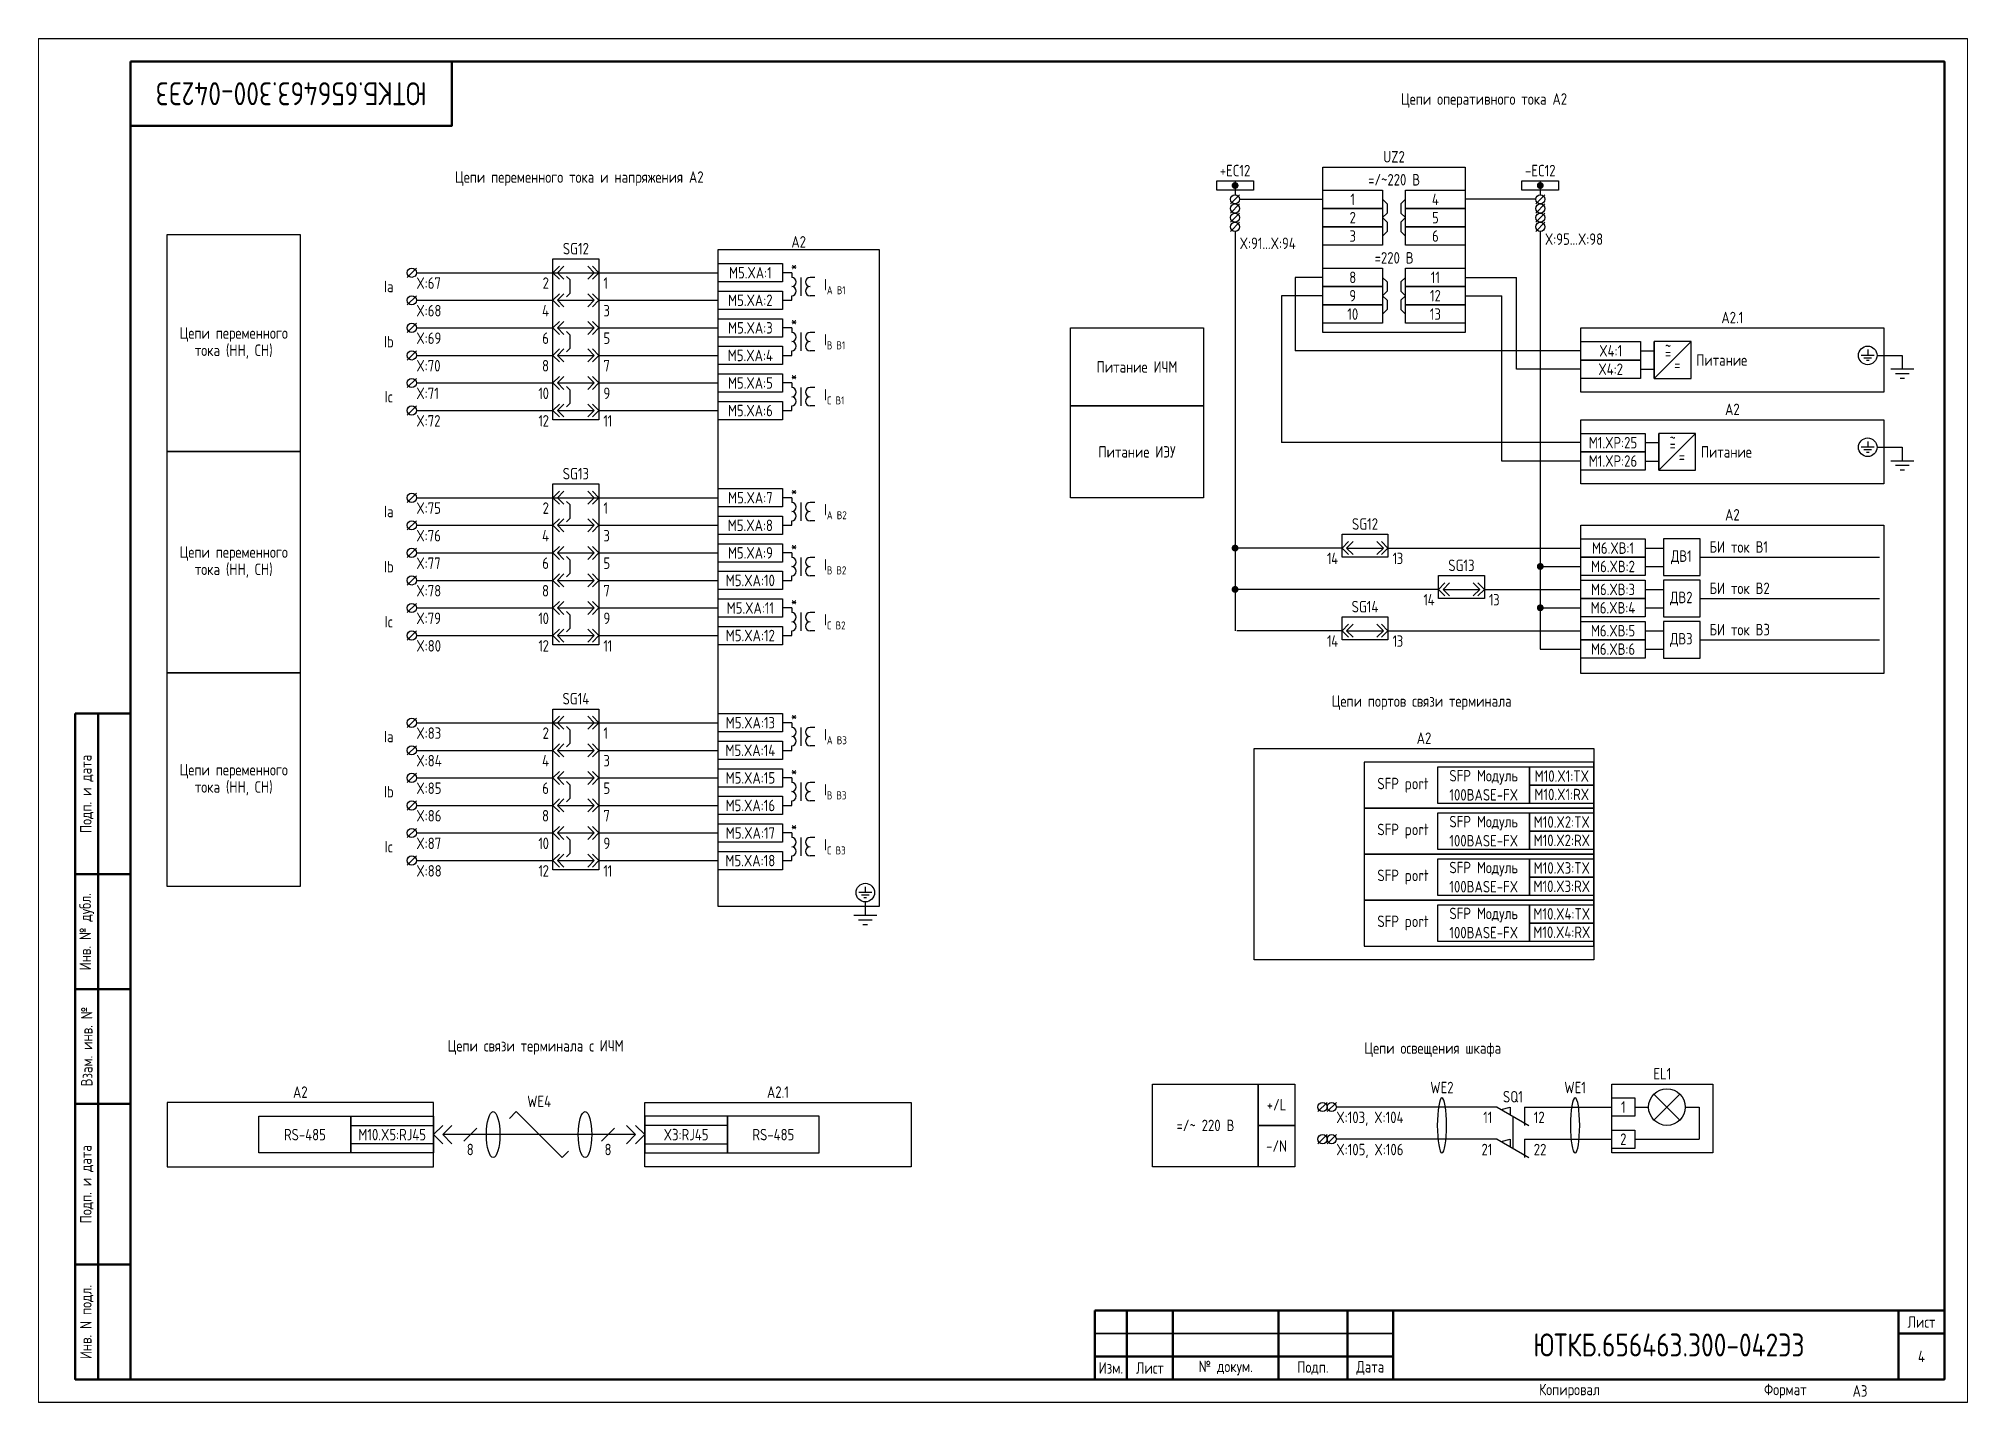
# Paper-space layout 'Лист4' of a CAD drawing. Header units: millimetres, sheet in inches. Extents: x 101.3 to 124.9, y 96.7 to 113.3.
# The model-space entities are those that its viewports show. They can reach past a viewport. Long polylines and large blocks are cut down to what shows.
import ezdxf

# ---------------------------------------------------------------- set-up
doc = ezdxf.new("R2010")
doc.units = ezdxf.units.MM
doc.styles.add('Gost_type_A', font='GOST_A.TTF')

# ---------------------------------------------------------------- blocks, each defined once
blk = doc.blocks.new('Формат_А3')
blk.add_lwpolyline([(-420, 297), (0, 297), (0, 0), (-420, 0)], close=True)
at = {"lineweight": 50}
blk.add_lwpolyline([(-400, 292), (-5, 292), (-5, 5), (-400, 5)], close=True, dxfattribs=at)
blk = doc.blocks.new('Штамп угловой верхний')
at = {"lineweight": 50}
blk.add_lwpolyline([(0, 0), (70, 0), (70, -14), (0, -14)], close=True, dxfattribs=at)
blk = doc.blocks.new('Штамп левый нижний')
at = {"lineweight": 50}
for points in [[(-12, 145), (-7, 145), (-7, 110), (-12, 110)], [(-7, 145), (0, 145), (0, 110), (-7, 110)], [(-12, 110), (-7, 110), (-7, 85), (-12, 85)], [(-7, 110), (0, 110), (0, 85), (-7, 85)], [(-12, 85), (-7, 85), (-7, 60), (-12, 60)], [(-7, 85), (0, 85), (0, 60), (-7, 60)], [(-12, 60), (-7, 60), (-7, 25), (-12, 25)], [(-7, 60), (0, 60), (0, 25), (-7, 25)], [(-12, 25), (-7, 25), (-7, 0), (-12, 0)], [(-7, 25), (0, 25), (0, 0), (-7, 0)]]:
    blk.add_lwpolyline(points, close=True, dxfattribs=at)
at = {"char_height": 2.5, "attachment_point": 5, "rotation": 90, "style": 'Gost_type_A'}
for s, insert, width in [('Подп. и дата', (-9.5, 127.5), 35), ('Инв. № дубл.', (-9.5, 97.5), 25), ('Взам. инв. №', (-9.5, 72.5), 25), ('Подп. и дата', (-9.5, 42.5), 35), ('Инв. N подл.', (-9.5, 12.5), 25)]:
    blk.add_mtext(s, dxfattribs=dict(at, insert=insert, width=width))
blk = doc.blocks.new('Штамп малый нижний')
at = {"lineweight": 50}
for points in [[(-185, 15), (-178, 15), (-178, 5), (-185, 5)], [(-178, 15), (-168, 15), (-168, 5), (-178, 5)], [(-168, 15), (-145, 15), (-145, 5), (-168, 5)], [(-145, 15), (-130, 15), (-130, 5), (-145, 5)], [(-130, 15), (-120, 15), (-120, 5), (-130, 5)], [(-120, 15), (-10, 15), (-10, 0), (-120, 0)], [(-10, 15), (0, 15), (0, 10), (-10, 10)], [(-10, 10), (0, 10), (0, 0), (-10, 0)], [(-185, 5), (-178, 5), (-178, 0), (-185, 0)], [(-178, 5), (-168, 5), (-168, 0), (-178, 0)], [(-168, 5), (-145, 5), (-145, 0), (-168, 0)], [(-145, 5), (-130, 5), (-130, 0), (-145, 0)], [(-130, 5), (-120, 5), (-120, 0), (-130, 0)]]:
    blk.add_lwpolyline(points, close=True, dxfattribs=at)
for points in [[(-185, 15), (-178, 15), (-178, 10), (-185, 10)], [(-178, 15), (-168, 15), (-168, 10), (-178, 10)], [(-168, 15), (-145, 15), (-145, 10), (-168, 10)], [(-145, 15), (-130, 15), (-130, 10), (-145, 10)], [(-130, 15), (-120, 15), (-120, 10), (-130, 10)], [(-185, 10), (-178, 10), (-178, 5), (-185, 5)], [(-178, 10), (-168, 10), (-168, 5), (-178, 5)], [(-168, 10), (-145, 10), (-145, 5), (-168, 5)], [(-145, 10), (-130, 10), (-130, 5), (-145, 5)], [(-130, 10), (-120, 10), (-120, 5), (-130, 5)]]:
    blk.add_lwpolyline(points, close=True)
at = {"char_height": 2.5, "style": 'Gost_type_A'}
for s, insert, width, attachment_point in [('Лист', (-5, 12.5), 10, 5), ('Изм.', (-181.5, 2.5), 7, 5), ('Лист', (-173, 2.5), 10, 5), ('№ докум.', (-156.5, 2.5), 23, 5), ('Подп.', (-137.5, 2.5), 15, 5), ('Дата', (-125, 2.5), 10, 5), ('Копировал', (-75, -2.53), 13.1202, 6), ('Формат', (-30, -2.53), 13.1202, 6)]:
    blk.add_mtext(s, dxfattribs=dict(at, insert=insert, width=width, attachment_point=attachment_point))
blk = doc.blocks.new('БИ_разъем')
for p, q in [((0, 0), (1.41, 1.41)), ((0, 0), (1.41, 1.41)), ((0, 0), (1.41, -1.41)), ((0, 0), (1.41, -1.41)), ((1, 0), (2.41, 1.41)), ((1, 0), (2.41, -1.41)), ((1, 0), (9, 0)), ((9, 0), (7.59, 1.41)), ((9, 0), (7.59, -1.41)), ((10, 0), (8.59, 1.41)), ((10, 0), (8.59, 1.41)), ((10, 0), (8.59, -1.41)), ((10, 0), (8.59, -1.41))]:
    blk.add_line(p, q)
blk = doc.blocks.new('БИ_перемычка')
for p, q in [((2.97, -0.79), (3.67, -1.5)), ((3.67, -1.5), (3.67, -4.5)), ((2.97, -5.21), (3.67, -4.5))]:
    blk.add_line(p, q)
blk = doc.blocks.new('POINT')
at = {"const_width": 0.75}
blk.add_lwpolyline([(-0.375, 0, 1), (0.375, 0, 1)], format="xyb", close=True, dxfattribs=at)
blk = doc.blocks.new('Шинка')
blk.add_lwpolyline([(-4, 1), (4, 1), (4, -1), (-4, -1)], close=True)
blk.add_blockref('POINT', (0, 0))

msp = doc.modelspace()

# ---------------------------------------------------------------- linework, layer by layer
for p, q in [((1520.54, 266), (1520.54, 263)), ((1520.54, 265), (1520.54, 263.01)), ((1587, 266), (1587, 263)), ((1587, 265), (1587, 263.01)), ((1521.54, 263), (1519.54, 261)), ((1521.54, 261), (1519.54, 259)), ((1520.54, 261.01), (1520.54, 261)), ((1521.55, 262), (1539.66, 262)), ((1585.99, 262), (1570.66, 262)), ((1588, 263), (1586, 261)), ((1588, 261), (1586, 259)), ((1587, 261.01), (1587, 261)), ((1521.54, 259), (1519.54, 257)), ((1521.54, 257), (1519.54, 255)), ((1520.54, 257), (1520.54, 256.99)), ((1588, 259), (1586, 257)), ((1588, 257), (1586, 255)), ((1587, 257), (1587, 256.99)), ((1520.54, 254.99), (1520.54, 168.04)), ((1587, 254.99), (1587, 164.04)), ((1342.27, 247), (1340.27, 245)), ((1342.27, 246), (1382, 246)), ((1382.01, 246), (1408, 246)), ((1424, 246), (1422, 246)), ((1539.66, 245), (1533.66, 245)), ((1533.66, 245), (1533.66, 229)), ((1570.66, 245), (1581.83, 245)), ((1581.83, 225), (1581.83, 245)), ((1342.27, 241), (1340.27, 239)), ((1342.28, 240), (1372, 240)), ((1382.01, 240), (1408, 240)), ((1422, 240), (1424, 240)), ((1530.66, 241), (1530.66, 209)), ((1539.66, 241), (1530.66, 241)), ((1570.66, 241), (1578.66, 241)), ((1578.66, 205), (1578.66, 241)), ((1342.27, 235), (1340.27, 233)), ((1342.28, 234), (1372, 234)), ((1382.01, 234), (1408, 234)), ((1424, 234), (1422, 234)), ((1611.83, 223), (1611.83, 231)), ((1611.83, 223), (1619.83, 231)), ((1342.27, 229), (1340.27, 227)), ((1342.28, 228), (1372, 228)), ((1382.01, 228), (1408, 228)), ((1422, 228), (1424, 228)), ((1595.83, 229), (1533.66, 229)), ((1660.32, 228), (1665.83, 228)), ((1342.27, 223), (1340.27, 221)), ((1595.83, 225), (1581.83, 225)), ((1342.28, 222), (1372, 222)), ((1382.01, 222), (1408, 222)), ((1424, 222), (1422, 222)), ((1342.27, 217), (1340.27, 215)), ((1342.28, 216), (1372, 216)), ((1382.01, 216), (1408, 216)), ((1422, 216), (1424, 216)), ((1612.83, 203), (1612.83, 211)), ((1612.83, 203), (1620.83, 211)), ((1595.83, 209), (1530.66, 209)), ((1660.32, 208), (1665.83, 208)), ((1595.83, 205), (1578.66, 205)), ((1342.27, 198), (1340.27, 196)), ((1342.27, 197), (1382, 197)), ((1382.01, 197), (1408, 197)), ((1424, 197), (1422, 197)), ((1342.27, 192), (1340.27, 190)), ((1342.28, 191), (1372, 191)), ((1382.01, 191), (1408, 191)), ((1422, 191), (1424, 191)), ((1342.27, 186), (1340.27, 184)), ((1342.28, 185), (1372, 185)), ((1382.01, 185), (1408, 185)), ((1424, 185), (1422, 185)), ((1543.83, 186.04), (1520.54, 186.04)), ((1553.83, 186.04), (1595.83, 186.04)), ((1609.83, 186.04), (1613.83, 186.04)), ((1587, 182.04), (1595.83, 182.04)), ((1609.83, 182.04), (1613.83, 182.04)), ((1621.83, 184.04), (1660.83, 184.04)), ((1342.27, 180), (1340.27, 178)), ((1342.28, 179), (1372, 179)), ((1382.01, 179), (1408, 179)), ((1422, 179), (1424, 179)), ((1564.83, 177.04), (1520.92, 177.04)), ((1574.83, 177.04), (1595.83, 177.04)), ((1609.83, 177.04), (1613.83, 177.04)), ((1342.27, 174), (1340.27, 172)), ((1342.28, 173), (1372, 173)), ((1382.01, 173), (1408, 173)), ((1424, 173), (1422, 173)), ((1587, 173.04), (1595.83, 173.04)), ((1609.83, 173.04), (1613.83, 173.04)), ((1621.83, 175.04), (1660.83, 175.04)), ((1342.27, 168), (1340.27, 166)), ((1543.83, 168.04), (1520.92, 168.04)), ((1553.83, 168.04), (1595.83, 168.04)), ((1609.83, 168.04), (1613.83, 168.04)), ((1342.28, 167), (1372, 167)), ((1382.01, 167), (1408, 167)), ((1422, 167), (1424, 167)), ((1587, 164.04), (1595.83, 164.04)), ((1609.83, 164.04), (1613.83, 164.04)), ((1621.83, 166.04), (1660.83, 166.04)), ((1342.27, 149), (1340.27, 147)), ((1342.27, 148), (1382, 148)), ((1382.01, 148), (1408, 148)), ((1424, 148), (1422, 148)), ((1342.27, 143), (1340.27, 141)), ((1342.28, 142), (1372, 142)), ((1382.01, 142), (1408, 142)), ((1422, 142), (1424, 142)), ((1342.27, 137), (1340.27, 135)), ((1342.28, 136), (1372, 136)), ((1382.01, 136), (1408, 136)), ((1424, 136), (1422, 136)), ((1342.27, 131), (1340.27, 129)), ((1342.28, 130), (1372, 130)), ((1382.01, 130), (1408, 130)), ((1422, 130), (1424, 130)), ((1342.27, 125), (1340.27, 123)), ((1342.28, 124), (1372, 124)), ((1382.01, 124), (1408, 124)), ((1424, 124), (1422, 124)), ((1342.27, 119), (1340.27, 117)), ((1342.28, 118), (1372, 118)), ((1382.01, 118), (1408, 118)), ((1422, 118), (1424, 118)), ((1362.53, 61.85), (1364, 63.32)), ((1364, 63.32), (1374, 53.32)), ((1540.59, 65.32), (1538.59, 63.32)), ((1542.59, 65.32), (1540.59, 63.32)), ((1577.58, 64.32), (1542.59, 64.32)), ((1577.58, 64.32), (1584.5, 60.32)), ((1578.45, 63.82), (1580.45, 64.32)), ((1580.45, 64.32), (1580.45, 62.66)), ((1583.58, 64.32), (1583.58, 60.32)), ((1583.58, 64.32), (1602.58, 64.32)), ((1607.58, 64.32), (1610.58, 64.32)), ((1611.75, 67.15), (1617.41, 61.49)), ((1617.41, 67.15), (1611.75, 61.49)), ((1618.58, 64.32), (1621.58, 64.32)), ((1621.58, 64.32), (1621.58, 57.32)), ((1346, 58.32), (1348, 60.32)), ((1346, 58.32), (1348, 60.32)), ((1348, 58.32), (1350, 60.32)), ((1348, 58.32), (1350, 60.32)), ((1355.41, 59.73), (1352.59, 56.9)), ((1385.41, 59.73), (1382.59, 56.9)), ((1390, 58.32), (1388, 60.32)), ((1390, 58.32), (1388, 60.32)), ((1392, 58.32), (1390, 60.32)), ((1392, 58.32), (1390, 60.32)), ((1346, 58.32), (1348, 56.32)), ((1346, 58.32), (1348, 56.32)), ((1390, 58.32), (1348, 58.32)), ((1348, 58.32), (1350, 56.32)), ((1348, 58.32), (1350, 56.32)), ((1374, 53.32), (1375.41, 54.73)), ((1390, 58.32), (1388, 56.32)), ((1390, 58.32), (1388, 56.32)), ((1392, 58.32), (1390, 56.32)), ((1392, 58.32), (1390, 56.32)), ((1540.59, 58.32), (1538.59, 56.32)), ((1542.59, 58.32), (1540.59, 56.32)), ((1577.58, 57.32), (1542.59, 57.32)), ((1577.58, 57.32), (1584.5, 53.32)), ((1578.45, 56.82), (1580.45, 57.32)), ((1580.45, 57.32), (1580.45, 55.66)), ((1583.58, 57.32), (1583.58, 53.32)), ((1583.58, 57.32), (1602.58, 57.32)), ((1607.58, 57.32), (1621.58, 57.32))]:
    msp.add_line(p, q)
at = {"ltscale": 4}
for p, q in [((1424, 246), (1424, 245)), ((1424, 245.5), (1424, 245)), ((1426, 245), (1426, 241)), ((1426, 245), (1426, 241)), ((1429, 245), (1428, 245)), ((1429, 245), (1428, 245)), ((1424, 240), (1424, 241)), ((1429, 241), (1428, 241)), ((1429, 241), (1428, 241)), ((1424, 234), (1424, 233)), ((1424, 233.5), (1424, 233)), ((1426, 233), (1426, 229)), ((1426, 233), (1426, 229)), ((1429, 233), (1428, 233)), ((1429, 233), (1428, 233)), ((1424, 228), (1424, 229)), ((1429, 229), (1428, 229)), ((1429, 229), (1428, 229)), ((1608.83, 229), (1611.83, 229)), ((1608.83, 225), (1611.83, 225)), ((1424, 222), (1424, 221)), ((1424, 221.5), (1424, 221)), ((1426, 221), (1426, 217)), ((1426, 221), (1426, 217)), ((1429, 221), (1428, 221)), ((1429, 221), (1428, 221)), ((1424, 216), (1424, 217)), ((1429, 217), (1428, 217)), ((1429, 217), (1428, 217)), ((1609.83, 209), (1612.83, 209)), ((1609.83, 205), (1612.83, 205)), ((1424, 197), (1424, 196)), ((1424, 196.5), (1424, 196)), ((1426, 196), (1426, 192)), ((1426, 196), (1426, 192)), ((1429, 196), (1428, 196)), ((1429, 196), (1428, 196)), ((1424, 191), (1424, 192)), ((1429, 192), (1428, 192)), ((1429, 192), (1428, 192)), ((1424, 185), (1424, 184)), ((1424, 184.5), (1424, 184)), ((1426, 184), (1426, 180)), ((1426, 184), (1426, 180)), ((1429, 184), (1428, 184)), ((1429, 184), (1428, 184)), ((1424, 179), (1424, 180)), ((1429, 180), (1428, 180)), ((1429, 180), (1428, 180)), ((1424, 173), (1424, 172)), ((1424, 172.5), (1424, 172)), ((1424, 167), (1424, 168)), ((1426, 172), (1426, 168)), ((1426, 172), (1426, 168)), ((1429, 172), (1428, 172)), ((1429, 172), (1428, 172)), ((1429, 168), (1428, 168)), ((1429, 168), (1428, 168)), ((1424, 148), (1424, 147)), ((1424, 147.5), (1424, 147)), ((1426, 147), (1426, 143)), ((1426, 147), (1426, 143)), ((1429, 147), (1428, 147)), ((1429, 147), (1428, 147)), ((1424, 142), (1424, 143)), ((1429, 143), (1428, 143)), ((1429, 143), (1428, 143)), ((1424, 136), (1424, 135)), ((1424, 135.5), (1424, 135)), ((1426, 135), (1426, 131)), ((1426, 135), (1426, 131)), ((1429, 135), (1428, 135)), ((1429, 135), (1428, 135)), ((1424, 130), (1424, 131)), ((1429, 131), (1428, 131)), ((1429, 131), (1428, 131)), ((1424, 124), (1424, 123)), ((1424, 123.5), (1424, 123)), ((1426, 123), (1426, 119)), ((1426, 123), (1426, 119)), ((1429, 123), (1428, 123)), ((1429, 123), (1428, 123)), ((1424, 118), (1424, 119)), ((1429, 119), (1428, 119)), ((1429, 119), (1428, 119))]:
    msp.add_line(p, q, dxfattribs=at)
at = {"ltscale": 4.32}
for p, q in [((1659.72, 228), (1656.87, 228)), ((1659.15, 227.43), (1657.44, 227.43)), ((1658.58, 226.86), (1658.01, 226.86)), ((1658.3, 229.28), (1658.3, 228)), ((1665.83, 228), (1665.83, 225)), ((1668.33, 225), (1663.33, 225)), ((1667.33, 224), (1664.33, 224)), ((1666.33, 223), (1665.33, 223)), ((1659.72, 208), (1656.87, 208)), ((1659.15, 207.43), (1657.44, 207.43)), ((1658.58, 206.86), (1658.01, 206.86)), ((1658.3, 209.28), (1658.3, 208)), ((1665.83, 208), (1665.83, 205)), ((1668.33, 205), (1663.33, 205)), ((1667.33, 204), (1664.33, 204)), ((1666.33, 203), (1665.33, 203)), ((1441.44, 111.02), (1438.59, 111.02)), ((1440.87, 110.45), (1439.16, 110.45)), ((1440.3, 109.88), (1439.73, 109.88)), ((1440.02, 112.3), (1440.02, 111.02)), ((1442.52, 106), (1437.52, 106)), ((1441.52, 105), (1438.52, 105)), ((1440.02, 109), (1440.02, 106)), ((1440.52, 104), (1439.52, 104))]:
    msp.add_line(p, q, dxfattribs=at)
at = {"ltscale": 0.5}
msp.add_line((1581.04, 62.32), (1581.04, 55.32), dxfattribs=at)
for points in [[(1539.66, 269), (1570.66, 269), (1570.66, 233), (1539.66, 233)], [(1539.66, 264), (1552.66, 264), (1552.66, 260), (1539.66, 260)], [(1557.66, 264), (1570.66, 264), (1570.66, 260), (1557.66, 260)], [(1539.66, 260), (1552.66, 260), (1552.66, 256), (1539.66, 256)], [(1557.66, 260), (1570.66, 260), (1570.66, 256), (1557.66, 256)], [(1317, 207.1), (1288, 207.1), (1288, 254.32), (1317, 254.32)], [(1539.66, 256), (1552.66, 256), (1552.66, 252), (1539.66, 252)], [(1557.66, 256), (1570.66, 256), (1570.66, 252), (1557.66, 252)], [(1372, 249), (1382, 249), (1382, 214), (1372, 214)], [(1408, 248), (1422, 248), (1422, 244), (1408, 244)], [(1408.02, 251.04), (1443.02, 251.04), (1443.02, 108), (1408.02, 108)], [(1539.66, 247), (1552.66, 247), (1552.66, 243), (1539.66, 243)], [(1557.66, 247), (1570.66, 247), (1570.66, 243), (1557.66, 243)], [(1408, 242), (1422, 242), (1422, 238), (1408, 238)], [(1539.66, 243), (1552.66, 243), (1552.66, 239), (1539.66, 239)], [(1557.66, 243), (1570.66, 243), (1570.66, 239), (1557.66, 239)], [(1408, 236), (1422, 236), (1422, 232), (1408, 232)], [(1539.66, 239), (1552.66, 239), (1552.66, 235), (1539.66, 235)], [(1557.66, 239), (1570.66, 239), (1570.66, 235), (1557.66, 235)], [(1513.68, 217), (1484.7, 217), (1484.7, 234), (1513.68, 234)], [(1595.83, 234), (1661.83, 234), (1661.83, 220), (1595.83, 220)], [(1595.83, 231), (1608.83, 231), (1608.83, 227), (1595.83, 227)], [(1408, 230), (1422, 230), (1422, 226), (1408, 226)], [(1595.83, 227), (1608.83, 227), (1608.83, 223), (1595.83, 223)], [(1408, 224), (1422, 224), (1422, 220), (1408, 220)], [(1408, 218), (1422, 218), (1422, 214), (1408, 214)], [(1513.69, 197), (1484.7, 197), (1484.7, 217), (1513.69, 217)], [(1595.83, 214), (1661.83, 214), (1661.83, 200), (1595.83, 200)], [(1595.83, 211), (1609.83, 211), (1609.83, 207), (1595.83, 207)], [(1317, 158.91), (1288, 158.91), (1288, 207.1), (1317, 207.1)], [(1595.83, 207), (1609.83, 207), (1609.83, 203), (1595.83, 203)], [(1372, 200), (1382, 200), (1382, 165), (1372, 165)], [(1408, 199), (1422, 199), (1422, 195), (1408, 195)], [(1408, 193), (1422, 193), (1422, 189), (1408, 189)], [(1595.83, 191.04), (1661.83, 191.04), (1661.83, 158.7), (1595.83, 158.7)], [(1408, 187), (1422, 187), (1422, 183), (1408, 183)], [(1595.83, 188.04), (1609.83, 188.04), (1609.83, 184.04), (1595.83, 184.04)], [(1408, 181), (1422, 181), (1422, 177), (1408, 177)], [(1595.83, 184.04), (1609.83, 184.04), (1609.83, 180.04), (1595.83, 180.04)], [(1595.83, 179.04), (1609.83, 179.04), (1609.83, 175.04), (1595.83, 175.04)], [(1408, 175), (1422, 175), (1422, 171), (1408, 171)], [(1595.83, 175.04), (1609.83, 175.04), (1609.83, 171.04), (1595.83, 171.04)], [(1408, 169), (1422, 169), (1422, 165), (1408, 165)], [(1595.83, 170.04), (1609.83, 170.04), (1609.83, 166.04), (1595.83, 166.04)], [(1595.83, 166.04), (1609.83, 166.04), (1609.83, 162.04), (1595.83, 162.04)], [(1317, 112.32), (1288, 112.32), (1288, 158.91), (1317, 158.91)], [(1372, 151), (1382, 151), (1382, 116), (1372, 116)], [(1408, 150), (1422, 150), (1422, 146), (1408, 146)], [(1408, 144), (1422, 144), (1422, 140), (1408, 140)], [(1524.68, 142.39), (1598.68, 142.39), (1598.68, 96.39), (1524.68, 96.39)], [(1548.68, 129.39), (1598.68, 129.39), (1598.68, 139.39), (1548.68, 139.39)], [(1408, 138), (1422, 138), (1422, 134), (1408, 134)], [(1564.68, 138.39), (1584.68, 138.39), (1584.68, 130.39), (1564.68, 130.39)], [(1584.68, 138.39), (1598.68, 138.39), (1598.68, 134.39), (1584.68, 134.39)], [(1408, 132), (1422, 132), (1422, 128), (1408, 128)], [(1584.68, 134.39), (1598.68, 134.39), (1598.68, 130.39), (1584.68, 130.39)], [(1408, 126), (1422, 126), (1422, 122), (1408, 122)], [(1548.68, 119.39), (1598.68, 119.39), (1598.68, 129.39), (1548.68, 129.39)], [(1564.68, 128.39), (1584.68, 128.39), (1584.68, 120.39), (1564.68, 120.39)], [(1584.68, 128.39), (1598.68, 128.39), (1598.68, 124.39), (1584.68, 124.39)], [(1584.68, 124.39), (1598.68, 124.39), (1598.68, 120.39), (1584.68, 120.39)], [(1408, 120), (1422, 120), (1422, 116), (1408, 116)], [(1548.68, 109.39), (1598.68, 109.39), (1598.68, 119.39), (1548.68, 119.39)], [(1564.68, 118.39), (1584.68, 118.39), (1584.68, 110.39), (1564.68, 110.39)], [(1584.68, 118.39), (1598.68, 118.39), (1598.68, 114.39), (1584.68, 114.39)], [(1584.68, 114.39), (1598.68, 114.39), (1598.68, 110.39), (1584.68, 110.39)], [(1548.68, 99.39), (1598.68, 99.39), (1598.68, 109.39), (1548.68, 109.39)], [(1564.68, 108.39), (1584.68, 108.39), (1584.68, 100.39), (1564.68, 100.39)], [(1584.68, 108.39), (1598.68, 108.39), (1598.68, 104.39), (1584.68, 104.39)], [(1584.68, 104.39), (1598.68, 104.39), (1598.68, 100.39), (1584.68, 100.39)], [(1525.58, 51.32), (1502.58, 51.32), (1502.58, 69.32), (1525.58, 69.32)], [(1533.58, 60.32), (1525.58, 60.32), (1525.58, 69.32), (1533.58, 69.32)], [(1602.58, 69.32), (1624.58, 69.32), (1624.58, 54.32), (1602.58, 54.32)], [(1288, 51.32), (1346, 51.32), (1346, 65.32), (1288, 65.32)], [(1450, 51.32), (1392, 51.32), (1392, 65.32), (1450, 65.32)], [(1602.58, 66.32), (1607.58, 66.32), (1607.58, 62.32), (1602.58, 62.32)], [(1308, 62.32), (1328, 62.32), (1328, 54.32), (1308, 54.32)], [(1328, 62.32), (1346, 62.32), (1346, 54.32), (1328, 54.32)], [(1328, 60.32), (1346, 60.32), (1346, 56.32), (1328, 56.32)], [(1410, 62.32), (1392, 62.32), (1392, 54.32), (1410, 54.32)], [(1410, 60.32), (1392, 60.32), (1392, 56.32), (1410, 56.32)], [(1430, 62.32), (1410, 62.32), (1410, 54.32), (1430, 54.32)], [(1533.58, 51.32), (1525.58, 51.32), (1525.58, 60.32), (1533.58, 60.32)], [(1602.58, 59.32), (1607.58, 59.32), (1607.58, 55.32), (1602.58, 55.32)]]:
    msp.add_lwpolyline(points, close=True)
for points in [[(1552.66, 262), (1553.66, 261), (1553.66, 259), (1552.66, 258)], [(1557.66, 262), (1556.66, 261), (1556.66, 259), (1557.66, 258)], [(1552.66, 258), (1553.66, 257), (1553.66, 255), (1552.66, 254)], [(1557.66, 258), (1556.66, 257), (1556.66, 255), (1557.66, 254)], [(1552.66, 245), (1553.66, 244), (1553.66, 242), (1552.66, 241)], [(1557.66, 245), (1556.66, 244), (1556.66, 242), (1557.66, 241)], [(1552.66, 241), (1553.66, 240), (1553.66, 238), (1552.66, 237)], [(1557.66, 241), (1556.66, 240), (1556.66, 238), (1557.66, 237)]]:
    msp.add_lwpolyline(points)
at = {"ltscale": 4}
for points in [[(1611.83, 223), (1619.83, 223), (1619.83, 231), (1611.83, 231)], [(1612.83, 203), (1620.83, 203), (1620.83, 211), (1612.83, 211)], [(1613.83, 180.04), (1621.83, 180.04), (1621.83, 188.04), (1613.83, 188.04)], [(1613.83, 171.04), (1621.83, 171.04), (1621.83, 179.04), (1613.83, 179.04)], [(1613.83, 162.04), (1621.83, 162.04), (1621.83, 170.04), (1613.83, 170.04)]]:
    msp.add_lwpolyline(points, close=True, dxfattribs=at)
at = {"lineweight": 25}
for points in [[(1543.83, 189.04), (1553.83, 189.04), (1553.83, 184.04), (1543.83, 184.04)], [(1564.83, 180.04), (1574.83, 180.04), (1574.83, 175.04), (1564.83, 175.04)], [(1543.83, 171.04), (1553.83, 171.04), (1553.83, 166.04), (1543.83, 166.04)]]:
    msp.add_lwpolyline(points, close=True, dxfattribs=at)
for centre, radius in [((1520.54, 262), 1), ((1520.54, 260), 1), ((1587, 262), 1), ((1587, 260), 1), ((1520.54, 258), 1), ((1520.54, 256), 1), ((1587, 258), 1), ((1587, 256), 1), ((1341.27, 246), 1), ((1341.27, 240), 1), ((1341.27, 234), 1), ((1341.27, 228), 1), ((1658.3, 228), 2.02), ((1341.27, 222), 1), ((1341.27, 216), 1), ((1658.3, 208), 2.02), ((1341.27, 197), 1), ((1341.27, 191), 1), ((1341.27, 185), 1), ((1341.27, 179), 1), ((1341.27, 173), 1), ((1341.27, 167), 1), ((1341.27, 148), 1), ((1341.27, 142), 1), ((1341.27, 136), 1), ((1341.27, 130), 1), ((1341.27, 124), 1), ((1341.27, 118), 1), ((1440.02, 111.02), 2.02), ((1614.58, 64.32), 4), ((1539.59, 64.32), 1), ((1541.59, 64.32), 1), ((1539.59, 57.32), 1), ((1541.59, 57.32), 1)]:
    msp.add_circle(centre, radius)
at = {"ltscale": 4}
for centre, start, end in [((1424, 244), 270, 90), ((1424, 244), 270, 90), ((1428, 244), 90, 270), ((1428, 244), 90, 270), ((1424, 242), 270, 90), ((1424, 242), 270, 90), ((1428, 242), 90, 270), ((1428, 242), 90, 270), ((1424, 232), 270, 90), ((1424, 232), 270, 90), ((1424, 230), 270, 90), ((1424, 230), 270, 90), ((1428, 232), 90, 270), ((1428, 232), 90, 270), ((1428, 230), 90, 270), ((1428, 230), 90, 270), ((1424, 220), 270, 90), ((1424, 220), 270, 90), ((1424, 218), 270, 90), ((1424, 218), 270, 90), ((1428, 220), 90, 270), ((1428, 220), 90, 270), ((1428, 218), 90, 270), ((1428, 218), 90, 270), ((1424, 195), 270, 90), ((1424, 195), 270, 90), ((1424, 193), 270, 90), ((1424, 193), 270, 90), ((1428, 195), 90, 270), ((1428, 195), 90, 270), ((1428, 193), 90, 270), ((1428, 193), 90, 270), ((1424, 183), 270, 90), ((1424, 183), 270, 90), ((1424, 181), 270, 90), ((1424, 181), 270, 90), ((1428, 183), 90, 270), ((1428, 183), 90, 270), ((1428, 181), 90, 270), ((1428, 181), 90, 270), ((1424, 171), 270, 90), ((1424, 171), 270, 90), ((1424, 169), 270, 90), ((1424, 169), 270, 90), ((1428, 171), 90, 270), ((1428, 171), 90, 270), ((1428, 169), 90, 270), ((1428, 169), 90, 270), ((1424, 146), 270, 90), ((1424, 146), 270, 90), ((1428, 146), 90, 270), ((1428, 146), 90, 270), ((1424, 144), 270, 90), ((1424, 144), 270, 90), ((1428, 144), 90, 270), ((1428, 144), 90, 270), ((1424, 134), 270, 90), ((1424, 134), 270, 90), ((1428, 134), 90, 270), ((1428, 134), 90, 270), ((1424, 132), 270, 90), ((1424, 132), 270, 90), ((1428, 132), 90, 270), ((1428, 132), 90, 270), ((1424, 122), 270, 90), ((1424, 122), 270, 90), ((1428, 122), 90, 270), ((1428, 122), 90, 270), ((1424, 120), 270, 90), ((1424, 120), 270, 90), ((1428, 120), 90, 270), ((1428, 120), 90, 270)]:
    msp.add_arc(centre, 1, start, end, dxfattribs=at)
for centre in [(1359, 58.32), (1379, 58.32)]:
    msp.add_ellipse(centre, major_axis=(0, -5), ratio=0.293778)
at = {"extrusion": (0, 0, -1)}
for centre in [(1565.58, 60.32), (1594.58, 60.32)]:
    msp.add_ellipse(centre, major_axis=(0, -6), ratio=0.166667, dxfattribs=at)

# ---------------------------------------------------------------- block references
at = {"color": 1}
for name, p in [('Формат_А3', (1260, 0)), ('Формат_А3', (1680, 0)), ('Формат_А3', (2100, 0)), ('Штамп левый нижний', (1280, 5)), ('Штамп малый нижний', (1675, 5))]:
    msp.add_blockref(name, p, dxfattribs=at)
for name, p in [('Штамп угловой верхний', (1280, 292)), ('Шинка', (1520.54, 265)), ('Шинка', (1587, 265)), ('БИ_разъем', (1372, 246)), ('БИ_перемычка', (1372, 246)), ('БИ_разъем', (1372, 240)), ('БИ_разъем', (1372, 234)), ('БИ_перемычка', (1372, 234)), ('БИ_разъем', (1372, 228)), ('БИ_разъем', (1372, 222)), ('БИ_перемычка', (1372, 222)), ('БИ_разъем', (1372, 216)), ('БИ_разъем', (1372, 197)), ('БИ_перемычка', (1372, 197)), ('БИ_разъем', (1372, 191)), ('БИ_разъем', (1372, 185)), ('POINT', (1520.54, 186.04)), ('БИ_перемычка', (1372, 185)), ('POINT', (1587, 182.04)), ('БИ_разъем', (1372, 179)), ('POINT', (1520.54, 177.04)), ('БИ_разъем', (1372, 173)), ('БИ_перемычка', (1372, 173)), ('POINT', (1587, 173.04)), ('БИ_разъем', (1372, 167)), ('БИ_разъем', (1372, 148)), ('БИ_перемычка', (1372, 148)), ('БИ_разъем', (1372, 142)), ('БИ_разъем', (1372, 136)), ('БИ_перемычка', (1372, 136)), ('БИ_разъем', (1372, 130)), ('БИ_разъем', (1372, 124)), ('БИ_перемычка', (1372, 124)), ('БИ_разъем', (1372, 118))]:
    msp.add_blockref(name, p)
at = {"lineweight": 25}
for p in [(1543.83, 186.04), (1564.83, 177.04), (1543.83, 168.04)]:
    msp.add_blockref('БИ_разъем', p, dxfattribs=at)

# ---------------------------------------------------------------- texts
at = {"insert": (1315, 285), "char_height": 5, "width": 70, "attachment_point": 5, "rotation": 180, "style": 'Gost_type_A'}
msp.add_mtext('ЮТКБ.656463.300-042Э3', dxfattribs=at)
at = {"lineweight": 25, "char_height": 2.5, "line_spacing_factor": 0.9, "style": 'Gost_type_A'}
for s, insert, width, attachment_point in [('Цепи оперативного тока A2', (1574.75, 283.5), 195.5, 5), ('UZ2', (1555.16, 270), 31, 8), ('Цепи переменного тока и напряжения A2', (1377.75, 266.5), 197.5, 5), ('=/~220 В', (1555.16, 265), 31, 8), ('X:91...X:94', (1521.54, 253.66), 16, 1), ('X:95...X:98', (1588, 254.57), 16, 1), ('=220 В', (1555.16, 248), 31, 8), ('SG12', (1548.83, 190.04), 10, 8), ('{\\T0.9;14}', (1542.83, 185.04), 5, 3), ('{\\T0.9;13}', (1554.83, 185.04), 5, 1), ('SG13', (1569.83, 181.04), 10, 8), ('SG14', (1548.83, 172.04), 10, 8), ('{\\T0.9;14}', (1563.83, 176.04), 5, 3), ('{\\T0.9;13}', (1575.83, 176.04), 5, 1), ('{\\T0.9;14}', (1542.83, 167.04), 5, 3), ('{\\T0.9;13}', (1554.83, 167.04), 5, 1)]:
    msp.add_mtext(s, dxfattribs=dict(at, insert=insert, width=width, attachment_point=attachment_point))
at = {"style": 'Gost_type_A'}
for s, insert, char_height, width, attachment_point in [('+EC12', (1520.54, 267), 2.5, 10, 8), ('-EC12', (1587, 267), 2.5, 10, 8), ('1', (1546.16, 262), 2.5, 13, 5), ('4', (1564.16, 262), 2.5, 13, 5), ('2', (1546.16, 258), 2.5, 13, 5), ('5', (1564.16, 258), 2.5, 13, 5), ('3', (1546.16, 254), 2.5, 13, 5), ('6', (1564.16, 254), 2.5, 13, 5), ('M5.XA:1', (1415, 246), 2.5, 14, 5), ('*', (1424.5, 247.5), 2.5, 3, 5), ('\\A1;I{\\H0.7x;\\S^ A В1;}', (1431, 243), 2.5, 8, 4), ('8', (1546.16, 245), 2.5, 13, 5), ('11', (1564.16, 245), 2.5, 13, 5), ('M5.XA:2', (1414.99, 240), 2.5, 14.018, 5), ('9', (1546.16, 241), 2.5, 13, 5), ('12', (1564.16, 241), 2.5, 13, 5), ('M5.XA:3', (1415, 234), 2.5, 14, 5), ('*', (1424.5, 235.5), 2.5, 3, 5), ('10', (1546.16, 237), 2.5, 13, 5), ('13', (1564.16, 237), 2.5, 13, 5), ('\\A1;I{\\H0.7x;\\S^ В B1;}', (1431, 231), 2.5, 8, 4), ('M5.XA:4', (1414.99, 227.99), 2.5, 14.018, 5), ('X4:1', (1602.33, 229), 2.5, 13, 5), ('~', (1614.83, 230.03), 2.5, 2.7, 5), ('=', (1614.83, 228.53), 2.5, 6, 5), ('Питание', (1626.5, 226.99), 2.5, 11.3452, 5), ('M5.XA:5', (1415, 222), 2.5, 14, 5), ('*', (1424.5, 223.5), 2.5, 3, 5), ('X4:2', (1602.33, 225), 2.5, 13, 5), ('=', (1616.83, 226), 2.5, 6, 5), ('\\A1;I{\\H0.7x;\\S^ C B1;}', (1431, 219), 2.5, 8, 4), ('M5.XA:6', (1414.99, 215.99), 2.5, 14.018, 5), ('M1.XP:25', (1602.83, 209), 2.5, 13.9956, 5), ('~', (1615.83, 210.03), 2.5, 2.7, 5), ('M1.XP:26', (1602.83, 205), 2.5, 13.9956, 5), ('=', (1615.83, 208.53), 2.5, 6, 5), ('=', (1617.83, 206), 2.5, 6, 5), ('Питание', (1627.5, 206.99), 2.5, 11.3452, 5), ('M5.XA:7', (1415, 197), 2.5, 14, 5), ('*', (1424.5, 198.5), 2.5, 3, 5), ('\\A1;I{\\H0.7x;\\S^ A B2;}', (1431, 194), 2.5, 8, 4), ('M5.XA:8', (1414.99, 190.99), 2.5, 14.018, 5), ('M5.XA:9', (1415, 185), 2.5, 14, 5), ('*', (1424.5, 186.5), 2.5, 3, 5), ('M6.XВ:1', (1602.83, 186.04), 2.5, 14, 5), ('ДВ1', (1617.71, 184.04), 2.5, 7.7588, 5), ('БИ ток В1', (1623.83, 185.04), 2.5, 46.8301, 7), ('\\A1;I{\\H0.7x;\\S^ В B2;}', (1431, 182), 2.5, 8, 4), ('M6.XВ:2', (1602.83, 182.04), 2.5, 14, 5), ('M5.XA:10', (1414.99, 178.99), 2.5, 14.018, 5), ('M6.XВ:3', (1602.83, 177.04), 2.5, 14, 5), ('ДВ2', (1617.71, 175.04), 2.5, 7.7588, 5), ('БИ ток B2', (1623.83, 176.04), 2.5, 27.8465, 7), ('M5.XA:11', (1415, 173), 2.5, 14, 5), ('*', (1424.5, 174.5), 2.5, 3, 5), ('M6.XВ:4', (1602.83, 173.04), 2.5, 14, 5), ('M5.XA:12', (1414.99, 167), 2.5, 14.018, 5), ('\\A1;I{\\H0.7x;\\S^ C B2;}', (1431, 170), 2.5, 8, 4), ('M6.XВ:5', (1602.83, 168.04), 2.5, 14, 5), ('БИ ток B3', (1623.83, 167.04), 2.5, 27.8465, 7), ('M6.XВ:6', (1602.83, 164.04), 2.5, 14, 5), ('ДВ3', (1617.71, 166.04), 2.5, 7.7588, 5), ('M5.XA:13', (1415, 148.01), 2.5, 14, 5), ('*', (1424.5, 149.5), 2.5, 3, 5), ('M5.XA:14', (1414.99, 142), 2.5, 14.018, 5), ('\\A1;I{\\H0.7x;\\S^ А B3;}', (1431, 145), 2.5, 8, 4), ('M5.XA:15', (1415, 136), 2.5, 14, 5), ('*', (1424.5, 137.5), 2.5, 3, 5), ('\\A1;I{\\H0.7x;\\S^ В B3;}', (1431, 133), 2.5, 8, 4), ('SFP port', (1562.68, 134.39), 2.5, 20, 6), ('SFP Mодуль 100BASE-FX', (1574.68, 134.39), 2.5, 19.9998, 5), ('M10.X1:TX', (1591.68, 136.39), 2.5, 14, 5), ('M5.XA:16', (1414.99, 129.99), 2.5, 14.018, 5), ('M10.X1:RX', (1591.68, 132.39), 2.5, 14, 5), ('SFP port', (1562.68, 124.39), 2.5, 20, 6), ('SFP Mодуль 100BASE-FX', (1574.68, 124.39), 2.5, 19.9998, 5), ('M10.X2:TX', (1591.68, 126.39), 2.5, 14, 5), ('M5.XA:17', (1415, 124), 2.5, 14, 5), ('*', (1424.5, 125.5), 2.5, 3, 5), ('\\A1;I{\\H0.7x;\\S^ C B3;}', (1431, 121), 2.5, 8, 4), ('M10.X2:RX', (1591.68, 122.39), 2.5, 14, 5), ('M5.XA:18', (1414.99, 117.99), 2.5, 14.018, 5), ('SFP Mодуль 100BASE-FX', (1574.68, 114.39), 2.5, 19.9998, 5), ('M10.X3:TX', (1591.68, 116.39), 2.5, 14, 5), ('SFP port', (1562.68, 114.39), 2.5, 20, 6), ('M10.X3:RX', (1591.68, 112.39), 2.5, 14, 5), ('SFP port', (1562.68, 104.39), 2.5, 20, 6), ('SFP Mодуль 100BASE-FX', (1574.68, 104.39), 2.5, 19.9998, 5), ('M10.X4:TX', (1591.68, 106.39), 2.5, 14, 5), ('M10.X4:RX', (1591.68, 102.39), 2.5, 14, 5), ('WE2', (1565.58, 67.32), 2.5, 10, 8), ('SQ1', (1581.04, 65.32), 2.5, 10, 8), ('WE1', (1594.58, 67.32), 2.5, 10, 8), ('WE4', (1369, 64.32), 2.5, 20, 8), ('11', (1576.58, 63.32), 2.5, 6, 3), ('12', (1585.58, 63.32), 2.5, 6, 1), ('1', (1605.08, 64.32), 2.5, 5, 5), ('RS-485', (1318, 58.32), 2.5, 19.9998, 5), ('M10.X5:RJ45', (1337, 58.32), 2.5, 18.0002, 5), ('X3:RJ45', (1401, 58.32), 2.5, 18.0002, 5), ('RS-485', (1420, 58.32), 2.5, 19.9998, 5), ('8', (1354, 56.32), 2.5, 20, 2), ('8', (1384, 56.32), 2.5, 20, 2), ('21', (1576.58, 56.32), 2.5, 6, 3), ('22', (1585.58, 56.32), 2.5, 6, 1), ('2', (1605.08, 57.32), 2.5, 5, 5), ('ЮТКБ.656463.300-042Э3', (1615, 12.5), 5, 120, 5), ('4', (1670, 10), 2.5, 10, 5), ('A3', (1655, 2.5), 2.5, 20, 4)]:
    msp.add_mtext(s, dxfattribs=dict(at, insert=insert, char_height=char_height, width=width, attachment_point=attachment_point))
at = {"char_height": 2.5, "line_spacing_factor": 0.9, "style": 'Gost_type_A'}
for s, insert, width, attachment_point in [('SG12', (1377, 250), 10, 8), ('A2', (1425.52, 251.48), 35, 8), ('Ia', (1336.27, 243), 10, 5), ('X:67', (1342.27, 245), 10, 1), ('{\\T0.9;2}', (1371, 245), 5, 3), ('{\\T0.9;1}', (1383, 245), 5, 1), ('X:68', (1342.27, 239), 10, 1), ('{\\T0.9;4}', (1371, 239), 5, 3), ('{\\T0.9;3}', (1383, 239), 5, 1), ('A2.1', (1628.83, 235), 66, 8), ('Цепи переменного тока (НН, СН)', (1302.5, 230.71), 29, 5), ('Ib', (1336.27, 231), 10, 5), ('X:69', (1342.27, 233), 10, 1), ('{\\T0.9;6}', (1371, 233), 5, 3), ('{\\T0.9;5}', (1383, 233), 5, 1), ('X:70', (1342.27, 227), 10, 1), ('{\\T0.9;8}', (1371, 227), 5, 3), ('{\\T0.9;7}', (1383, 227), 5, 1), ('Питание ИЧМ', (1499.19, 225.5), 28.9833, 5), ('Ic', (1336.27, 219), 10, 5), ('X:71', (1342.27, 221), 10, 1), ('{\\T0.9;10}', (1371, 221), 5, 3), ('{\\T0.9;9}', (1383, 221), 5, 1), ('X:72', (1342.27, 215), 10, 1), ('{\\T0.9;12}', (1371, 215), 5, 3), ('{\\T0.9;11}', (1383, 215), 5, 1), ('A2', (1628.83, 215), 66, 8), ('Питание ИЭУ', (1499.19, 207), 28.9936, 5), ('SG13', (1377, 201), 10, 8), ('Ia', (1336.27, 194), 10, 5), ('X:75', (1342.27, 196), 10, 1), ('{\\T0.9;2}', (1371, 196), 5, 3), ('{\\T0.9;1}', (1383, 196), 5, 1), ('A2', (1628.83, 192.04), 66, 8), ('X:76', (1342.27, 190), 10, 1), ('{\\T0.9;4}', (1371, 190), 5, 3), ('{\\T0.9;3}', (1383, 190), 5, 1), ('Цепи переменного тока (НН, СН)', (1302.5, 183.01), 29, 5), ('Ib', (1336.27, 182), 10, 5), ('X:77', (1342.27, 184), 10, 1), ('{\\T0.9;6}', (1371, 184), 5, 3), ('{\\T0.9;5}', (1383, 184), 5, 1), ('X:78', (1342.27, 178), 10, 1), ('{\\T0.9;8}', (1371, 178), 5, 3), ('{\\T0.9;7}', (1383, 178), 5, 1), ('Ic', (1336.27, 170), 10, 5), ('X:79', (1342.27, 172), 10, 1), ('{\\T0.9;10}', (1371, 172), 5, 3), ('{\\T0.9;9}', (1383, 172), 5, 1), ('X:80', (1342.27, 166), 10, 1), ('{\\T0.9;12}', (1371, 166), 5, 3), ('{\\T0.9;11}', (1383, 166), 5, 1), ('SG14', (1377, 152), 10, 8), ('Цепи портов связи терминала', (1561.18, 152.39), 197, 5), ('X:83', (1342.27, 147), 10, 1), ('{\\T0.9;2}', (1371, 147), 5, 3), ('{\\T0.9;1}', (1383, 147), 5, 1), ('Ia', (1336.27, 145), 10, 5), ('A2', (1561.68, 143.39), 74.0002, 8), ('Цепи переменного тока (НН, СН)', (1302.5, 135.61), 29, 5), ('X:84', (1342.27, 141), 10, 1), ('{\\T0.9;4}', (1371, 141), 5, 3), ('{\\T0.9;3}', (1383, 141), 5, 1), ('X:85', (1342.27, 135), 10, 1), ('{\\T0.9;6}', (1371, 135), 5, 3), ('{\\T0.9;5}', (1383, 135), 5, 1), ('Ib', (1336.27, 133), 10, 5), ('X:86', (1342.27, 129), 10, 1), ('{\\T0.9;8}', (1371, 129), 5, 3), ('{\\T0.9;7}', (1383, 129), 5, 1), ('Ic', (1336.27, 121), 10, 5), ('X:87', (1342.27, 123), 10, 1), ('{\\T0.9;10}', (1371, 123), 5, 3), ('{\\T0.9;9}', (1383, 123), 5, 1), ('X:88', (1342.27, 117), 10, 1), ('{\\T0.9;12}', (1371, 117), 5, 3), ('{\\T0.9;11}', (1383, 117), 5, 1), ('Цепи связи терминала с ИЧМ', (1368.25, 77.32), 197.5, 5), ('Цепи освещения шкафа', (1563.58, 76.82), 122, 5), ('EL1', (1613.58, 70.32), 21.9942, 8), ('A2', (1317, 66.32), 58.0002, 8), ('A2.1', (1421, 66.32), 58.0002, 8), ('+/L', (1529.58, 64.82), 8, 5), ('X:103, X:104', (1542.59, 63.32), 17.9949, 1), ('=/~ 220 В', (1514.08, 60.32), 23, 5), ('-/N', (1529.58, 55.82), 8, 5), ('X:105, X:106', (1542.59, 56.32), 17.9949, 1)]:
    msp.add_mtext(s, dxfattribs=dict(at, insert=insert, width=width, attachment_point=attachment_point))

psp = doc.layouts.new('Лист4')

# ---------------------------------------------------------------- viewports
at = {"layer": '0'}
psp.add_viewport(center=(113.121, 105.008), size=(23.589, 16.681), view_center_point=(1470, 148.5), view_height=297, dxfattribs=at)

doc.saveas('drawing.dxf')
